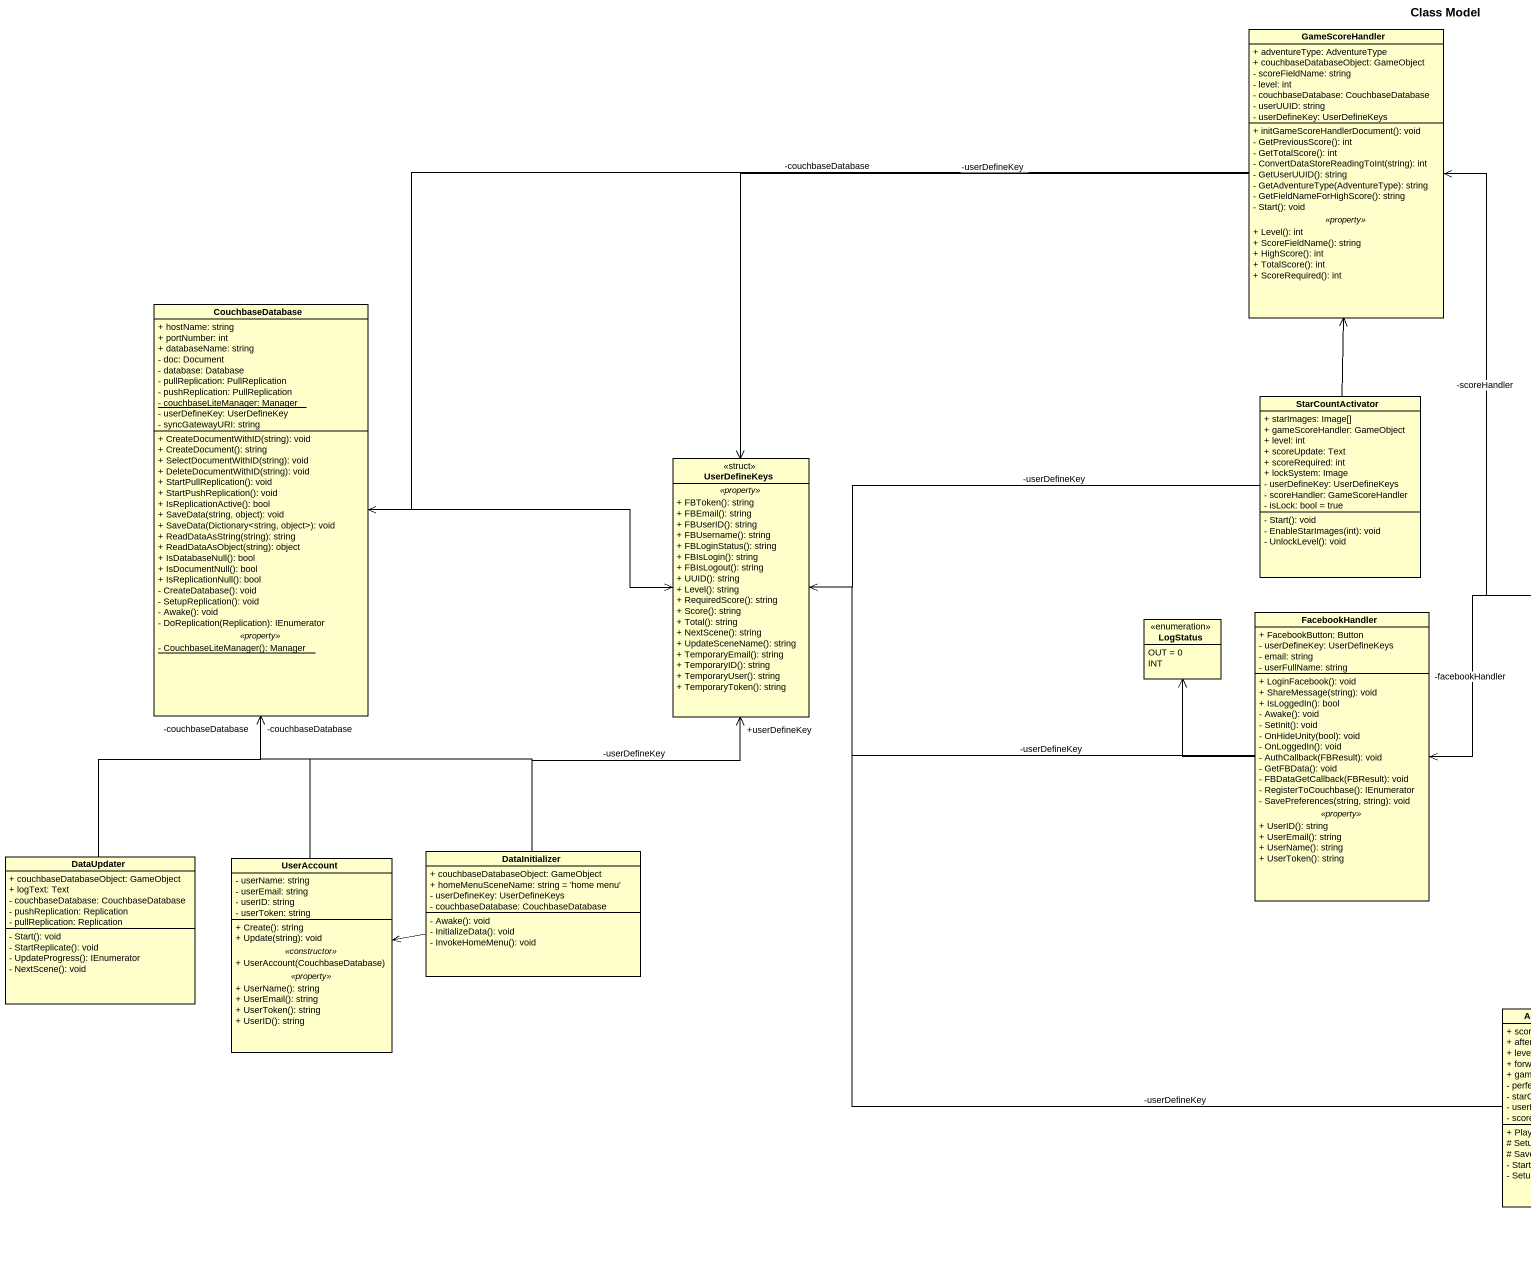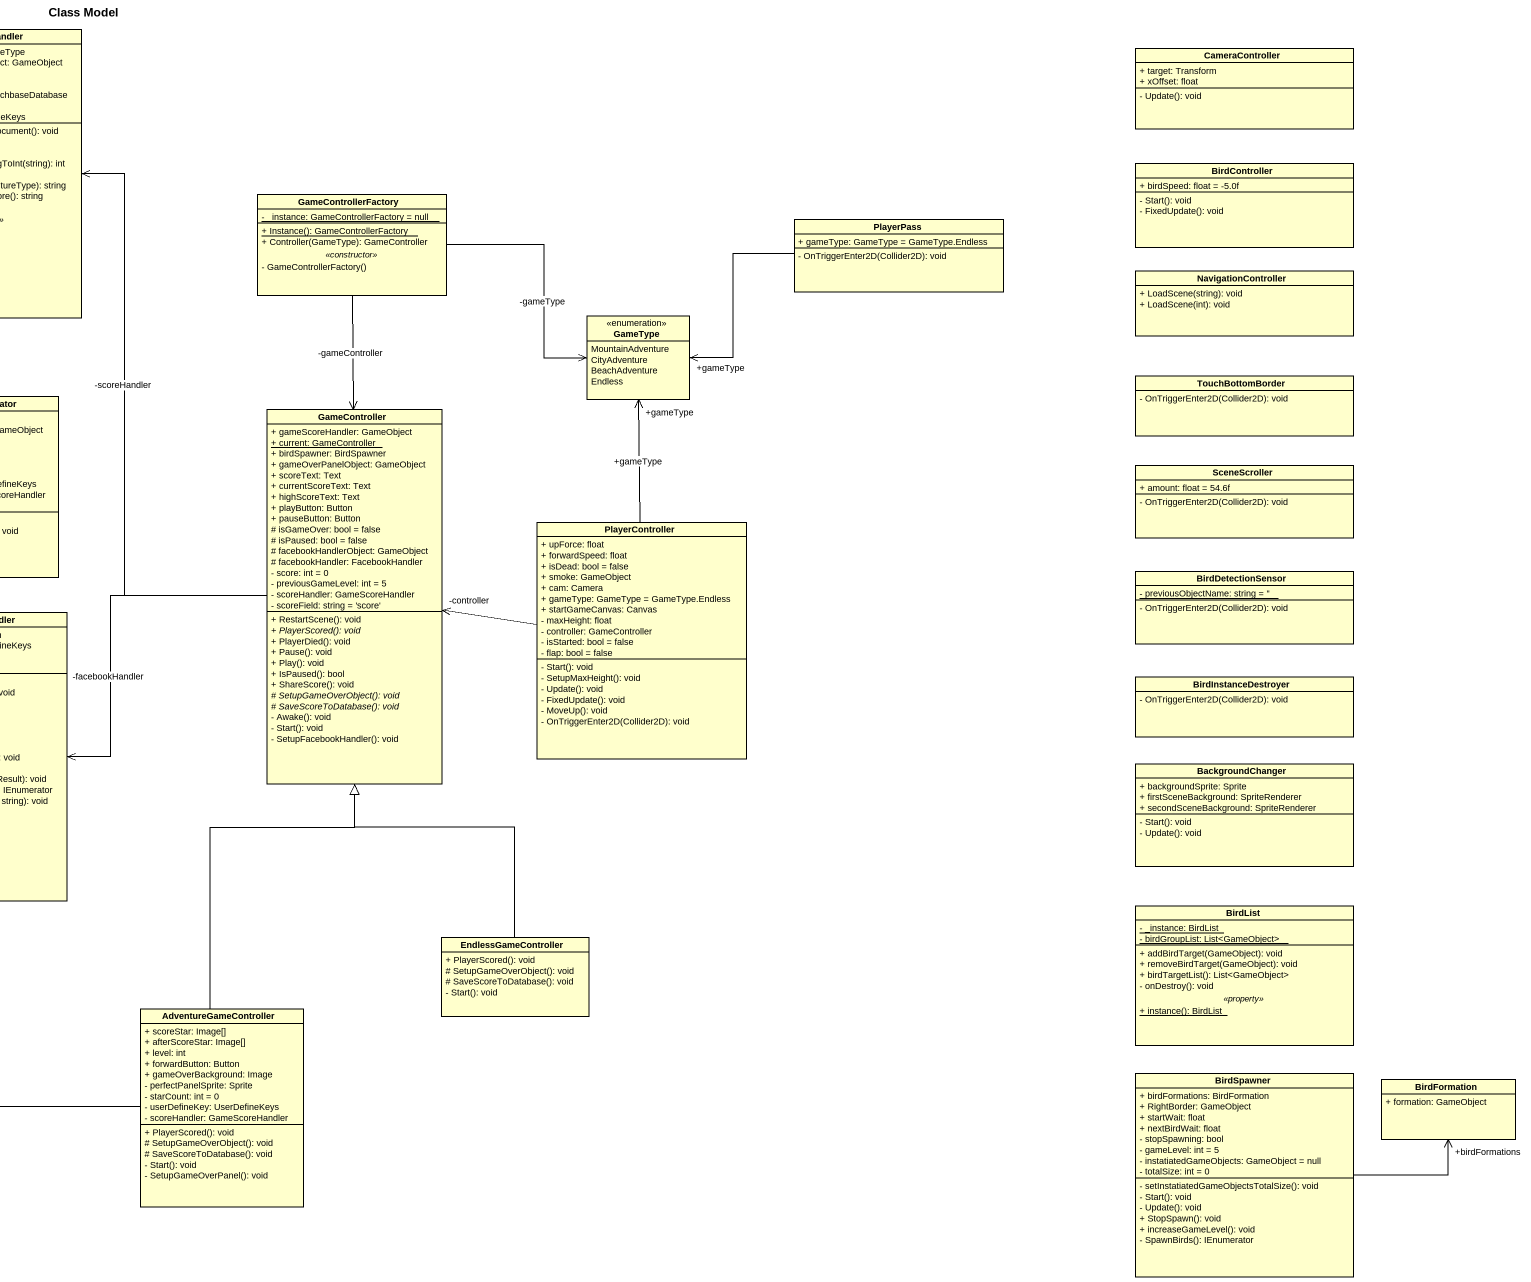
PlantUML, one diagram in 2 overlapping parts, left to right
@startuml
title Class Model
hide circle
hide empty members
skinparam classAttributeIconSize 0
class GameScoreHandler {
  + adventureType: AdventureType
  + couchbaseDatabaseObject: GameObject
  - scoreFieldName: string
  - level: int
  - couchbaseDatabase: CouchbaseDatabase
  - userUUID: string
  - userDefineKey: UserDefineKeys
  --
  + initGameScoreHandlerDocument(): void
  - GetPreviousScore(): int
  - GetTotalScore(): int
  - ConvertDataStoreReadingToInt(string): int
  - GetUserUUID(): string
  - GetAdventureType(AdventureType): string
  - GetFieldNameForHighScore(): string
  - Start(): void
  .. <<property>> ..
  + Level(): int
  + ScoreFieldName(): string
  + HighScore(): int
  + TotalScore(): int
  + ScoreRequired(): int
}
class CameraController {
  + target: Transform
  + xOffset: float
  - Update(): void
}
class BirdController {
  + birdSpeed: float = -5.0f
  - Start(): void
  - FixedUpdate(): void
}
class GameControllerFactory {
  {static} - _instance: GameControllerFactory = null
  --
  {static} + Instance(): GameControllerFactory
  + Controller(GameType): GameController
  .. <<constructor>> ..
  - GameControllerFactory()
}
class PlayerPass {
  + gameType: GameType = GameType.Endless
  - OnTriggerEnter2D(Collider2D): void
}
class NavigationController {
  + LoadScene(string): void
  + LoadScene(int): void
}
class CouchbaseDatabase {
  + hostName: string
  + portNumber: int
  + databaseName: string
  - doc: Document
  - database: Database
  - pullReplication: PullReplication
  - pushReplication: PullReplication
  {static} - couchbaseLiteManager: Manager
  - userDefineKey: UserDefineKey
  - syncGatewayURI: string
  --
  + CreateDocumentWithID(string): void
  + CreateDocument(): string
  + SelectDocumentWithID(string): void
  + DeleteDocumentWithID(string): void
  + StartPullReplication(): void
  + StartPushReplication(): void
  + IsReplicationActive(): bool
  + SaveData(string, object): void
  + SaveData(Dictionary<string, object>): void
  + ReadDataAsString(string): string
  + ReadDataAsObject(string): object
  + IsDatabaseNull(): bool
  + IsDocumentNull(): bool
  + IsReplicationNull(): bool
  - CreateDatabase(): void
  - SetupReplication(): void
  - Awake(): void
  - DoReplication(Replication): IEnumerator
  .. <<property>> ..
  {static} - CouchbaseLiteManager(): Manager
}
enum GameType {
  MountainAdventure
  CityAdventure
  BeachAdventure
  Endless
}
class StarCountActivator {
  + starImages: Image[]
  + gameScoreHandler: GameObject
  + level: int
  + scoreUpdate: Text
  + scoreRequired: int
  + lockSystem: Image
  - userDefineKey: UserDefineKeys
  - scoreHandler: GameScoreHandler
  - isLock: bool = true
  - Start(): void
  - EnableStarImages(int): void
  - UnlockLevel(): void
}
class GameController {
  + gameScoreHandler: GameObject
  {static} + current: GameController
  + birdSpawner: BirdSpawner
  + gameOverPanelObject: GameObject
  + scoreText: Text
  + currentScoreText: Text
  + highScoreText: Text
  + playButton: Button
  + pauseButton: Button
  # isGameOver: bool = false
  # isPaused: bool = false
  # facebookHandlerObject: GameObject
  # facebookHandler: FacebookHandler
  - score: int = 0
  - previousGameLevel: int = 5
  - scoreHandler: GameScoreHandler
  - scoreField: string = 'score'
  + RestartScene(): void
  {abstract} + PlayerScored(): void
  + PlayerDied(): void
  + Pause(): void
  + Play(): void
  + IsPaused(): bool
  + ShareScore(): void
  {abstract} # SetupGameOverObject(): void
  {abstract} # SaveScoreToDatabase(): void
  - Awake(): void
  - Start(): void
  - SetupFacebookHandler(): void
}
class TouchBottomBorder {
  - OnTriggerEnter2D(Collider2D): void
}
class UserDefineKeys <<struct>> {
  .. <<property>> ..
  + FBToken(): string
  + FBEmail(): string
  + FBUserID(): string
  + FBUsername(): string
  + FBLoginStatus(): string
  + FBIsLogin(): string
  + FBIsLogout(): string
  + UUID(): string
  + Level(): string
  + RequiredScore(): string
  + Score(): string
  + Total(): string
  + NextScene(): string
  + UpdateSceneName(): string
  + TemporaryEmail(): string
  + TemporaryID(): string
  + TemporaryUser(): string
  + TemporaryToken(): string
}
class SceneScroller {
  + amount: float = 54.6f
  - OnTriggerEnter2D(Collider2D): void
}
class PlayerController {
  + upForce: float
  + forwardSpeed: float
  + isDead: bool = false
  + smoke: GameObject
  + cam: Camera
  + gameType: GameType = GameType.Endless
  + startGameCanvas: Canvas
  - maxHeight: float
  - controller: GameController
  - isStarted: bool = false
  - flap: bool = false
  - Start(): void
  - SetupMaxHeight(): void
  - Update(): void
  - FixedUpdate(): void
  - MoveUp(): void
  - OnTriggerEnter2D(Collider2D): void
}
class BirdDetectionSensor {
  {static} - previousObjectName: string = ''
  - OnTriggerEnter2D(Collider2D): void
}
enum LogStatus {
  OUT = 0
  INT
}
class FacebookHandler {
  + FacebookButton: Button
  - userDefineKey: UserDefineKeys
  - email: string
  - userFullName: string
  --
  + LoginFacebook(): void
  + ShareMessage(string): void
  + IsLoggedIn(): bool
  - Awake(): void
  - SetInit(): void
  - OnHideUnity(bool): void
  - OnLoggedIn(): void
  - AuthCallback(FBResult): void
  - GetFBData(): void
  - FBDataGetCallback(FBResult): void
  - RegisterToCouchbase(): IEnumerator
  - SavePreferences(string, string): void
  .. <<property>> ..
  + UserID(): string
  + UserEmail(): string
  + UserName(): string
  + UserToken(): string
}
class BirdInstanceDestroyer {
  - OnTriggerEnter2D(Collider2D): void
}
class BackgroundChanger {
  + backgroundSprite: Sprite
  + firstSceneBackground: SpriteRenderer
  + secondSceneBackground: SpriteRenderer
  - Start(): void
  - Update(): void
}
class DataUpdater {
  + couchbaseDatabaseObject: GameObject
  + logText: Text
  - couchbaseDatabase: CouchbaseDatabase
  - pushReplication: Replication
  - pullReplication: Replication
  - Start(): void
  - StartReplicate(): void
  - UpdateProgress(): IEnumerator
  - NextScene(): void
}
class UserAccount {
  - userName: string
  - userEmail: string
  - userID: string
  - userToken: string
  --
  + Create(): string
  + Update(string): void
  .. <<constructor>> ..
  + UserAccount(CouchbaseDatabase)
  .. <<property>> ..
  + UserName(): string
  + UserEmail(): string
  + UserToken(): string
  + UserID(): string
}
class DataInitializer {
  + couchbaseDatabaseObject: GameObject
  + homeMenuSceneName: string = 'home menu'
  - userDefineKey: UserDefineKeys
  - couchbaseDatabase: CouchbaseDatabase
  - Awake(): void
  - InitializeData(): void
  - InvokeHomeMenu(): void
}
class BirdList {
  {static} - _instance: BirdList
  {static} - birdGroupList: List<GameObject>
  --
  + addBirdTarget(GameObject): void
  + removeBirdTarget(GameObject): void
  + birdTargetList(): List<GameObject>
  - onDestroy(): void
  .. <<property>> ..
  {static} + instance(): BirdList
}
class EndlessGameController {
  + PlayerScored(): void
  # SetupGameOverObject(): void
  # SaveScoreToDatabase(): void
  - Start(): void
}
class AdventureGameController {
  + scoreStar: Image[]
  + afterScoreStar: Image[]
  + level: int
  + forwardButton: Button
  + gameOverBackground: Image
  - perfectPanelSprite: Sprite
  - starCount: int = 0
  - userDefineKey: UserDefineKeys
  - scoreHandler: GameScoreHandler
  + PlayerScored(): void
  # SetupGameOverObject(): void
  # SaveScoreToDatabase(): void
  - Start(): void
  - SetupGameOverPanel(): void
}
class BirdSpawner {
  + birdFormations: BirdFormation
  + RightBorder: GameObject
  + startWait: float
  + nextBirdWait: float
  - stopSpawning: bool
  - gameLevel: int = 5
  - instatiatedGameObjects: GameObject = null
  - totalSize: int = 0
  - setInstatiatedGameObjectsTotalSize(): void
  - Start(): void
  - Update(): void
  + StopSpawn(): void
  + increaseGameLevel(): void
  - SpawnBirds(): IEnumerator
}
class BirdFormation {
  + formation: GameObject
}
GameScoreHandler -left-> CouchbaseDatabase : -couchbaseDatabase
GameScoreHandler --> UserDefineKeys : -userDefineKey
GameControllerFactory -right-> GameType : -gameType
GameControllerFactory --> GameController : -gameController
PlayerPass -left-> "+gameType" GameType
CouchbaseDatabase -right-> UserDefineKeys
StarCountActivator -up-> GameScoreHandler
StarCountActivator -left-> UserDefineKeys : -userDefineKey
GameController -up-> GameScoreHandler : -scoreHandler
GameController -left-> FacebookHandler : -facebookHandler
PlayerController -up-> "+gameType" GameType : +gameType
PlayerController -left-> "-controller" GameController
FacebookHandler -left-> UserDefineKeys : -userDefineKey
FacebookHandler -up-> LogStatus
DataUpdater -up-> "-couchbaseDatabase" CouchbaseDatabase
UserAccount -up-> CouchbaseDatabase
DataInitializer -up-> "-couchbaseDatabase" CouchbaseDatabase
DataInitializer -up-> "+userDefineKey" UserDefineKeys : -userDefineKey
DataInitializer -left-> UserAccount
EndlessGameController -up-|> GameController
AdventureGameController -up-|> GameController
AdventureGameController -up-> UserDefineKeys : -userDefineKey
BirdSpawner -right-> "+birdFormations" BirdFormation
@enduml
